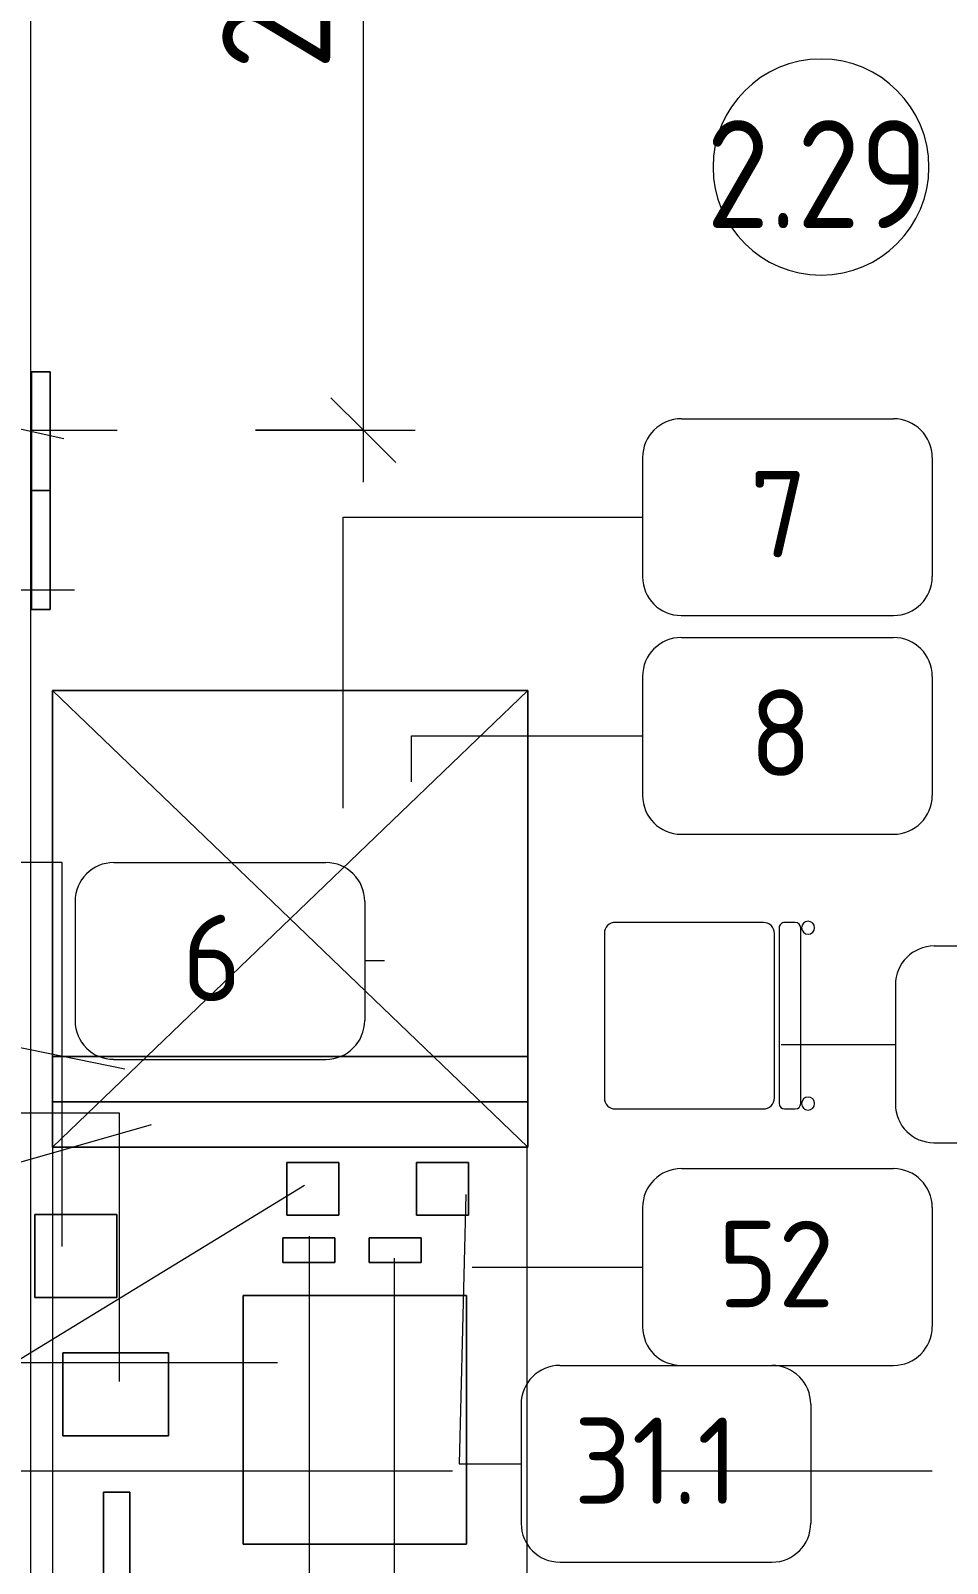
# Model space of a CAD drawing. Header units: millimetres. Extents: x -2766 to 205613, y -8553 to 29000.
# Drawn here: x 30830 to 32954, y 21935 to 25484 of the extents above; entities that cross this region are included whole.
import ezdxf

# ---------------------------------------------------------------- set-up
doc = ezdxf.new("R2010")
doc.units = ezdxf.units.MM
doc.linetypes.add('ADSK_Штрих_ш2 п1', pattern=[300, 200, -100])
doc.linetypes.add('Осевая', pattern=[3175, 635, -476.25, 1587.5, -476.25])
for name, color, linetype, lineweight in [('A-ANNO-DIMS', 7, 'Continuous', 9), ('A-ANNO-DIMS-100', 7, 'Continuous', 9), ('A-AREA-IDEN', 7, 'Continuous', 9), ('A-DETL-1', 7, 'ADSK_Штрих_ш2 п1', 9), ('I-FURN-IDEN', 7, 'Continuous', 9), ('Оси-2', 7, 'Осевая', 9)]:
    doc.layers.add(name, color=color, linetype=linetype, lineweight=lineweight)
doc.layers.add('A-WALL-FNSH-1', color=9, linetype='Continuous', lineweight=9, true_color=0x808080)
doc.layers.add('I-FURN-1', color=9, linetype='Continuous', lineweight=9, true_color=0x808080)
doc.styles.add('GOST Common', font='GOST_Common.ttf', dxfattribs={"height": 200})
doc.styles.add('GOST Common_1', font='GOST_Common.ttf', dxfattribs={"width": 0.9, "height": 250})
doc.styles.add('ISOCPEUR', font='isocpeur.ttf', dxfattribs={"width": 0.9, "height": 250})
doc.dimstyles.new('ISO-2_5_0_9К_БОЛЬШОЙ', dxfattribs={"dimscale": 304.8, "dimtxt": 248.995294, "dimasz": 0.492126, "dimexe": 0.393701, "dimexo": 0.984252, "dimgap": 0, "dimtad": 1, "dimdec": 0, "dimrnd": 10, "dimzin": 0, "dimdsep": 46, "dimtxsty": 'ISOCPEUR', "dimblk1": 'OBLIQUE', "dimblk2": 'OBLIQUE', "dimsah": 1, "dimcen": 0.09, "dimdle": 0.393701, "dimazin": 0, "dimtfac": 1, "dimtdec": 4, "dimtix": 1, "dimtmove": 0, "dimatfit": 3, "dimfxl": 1, "dimtvp": 1, "dimtolj": 1, "dimtzin": 0, "dimarcsym": 2})

# ---------------------------------------------------------------- blocks, each defined once
blk = doc.blocks.new('Стол базовый прямоугольный - 52-33116902-План расстановки мебели и оборудования 2 этажа в осях 1-12')
at = {"layer": 'I-FURN-1'}
for p, q in [((652, 550), (-1000, 550)), ((-1000, 550), (-1000, -550)), ((843.8, 550), (652, 550)), ((1000, 550), (843.8, 550)), ((1000, -550), (1000, 550)), ((-1000, -550), (1000, -550))]:
    blk.add_line(p, q, dxfattribs=at)
blk = doc.blocks.new('Шкаф параметрический - 6-33117517-План расстановки мебели и оборудования 2 этажа в осях 1-12')
at = {"layer": 'I-FURN-1'}
for p, q in [((0, 1057), (882.5, 210)), ((1101.3, 1057), (0, 1057)), ((0, 1057), (0, 210)), ((0, 210), (0, 1057)), ((0, 1057), (1101.3, 1057)), ((218.8, 210), (1101.3, 1057)), ((1101.3, 210), (1101.3, 1057)), ((1101.3, 1057), (1101.3, 210)), ((0, 0), (218.8, 210)), ((0, 210), (0, 0)), ((0, 0), (0, 210)), ((882.5, 210), (1101.3, 0)), ((1101.3, 0), (1101.3, 210)), ((1101.3, 210), (1101.3, 0)), ((0, 0), (1101.3, 0)), ((1100, 0), (0, 0)), ((1101.3, 0), (1100, 0))]:
    blk.add_line(p, q, dxfattribs=at)
blk = doc.blocks.new('Шкаф параметрический - 7-33117743-План расстановки мебели и оборудования 2 этажа в осях 1-12')
at = {"layer": 'I-FURN-1'}
for p, q in [((0, 1057), (882.5, 210)), ((1101.3, 1057), (0, 1057)), ((0, 1057), (0, 210)), ((0, 210), (0, 1057)), ((0, 1057), (1101.3, 1057)), ((218.8, 210), (1101.3, 1057)), ((1101.3, 210), (1101.3, 1057)), ((1101.3, 1057), (1101.3, 210)), ((0, 0), (218.8, 210)), ((0, 210), (0, 0)), ((0, 0), (0, 210)), ((882.5, 210), (1101.3, 0)), ((1101.3, 0), (1101.3, 210)), ((1101.3, 210), (1101.3, 0)), ((0, 0), (1101.3, 0)), ((1100, 0), (0, 0)), ((1101.3, 0), (1100, 0))]:
    blk.add_line(p, q, dxfattribs=at)
blk = doc.blocks.new('Шкаф параметрический - 8-33117877-План расстановки мебели и оборудования 2 этажа в осях 1-12')
at = {"layer": 'I-FURN-1'}
for p, q in [((0, 1057), (882.5, 210)), ((1101.3, 1057), (0, 1057)), ((0, 1057), (0, 210)), ((0, 210), (0, 1057)), ((0, 1057), (1101.3, 1057)), ((218.8, 210), (1101.3, 1057)), ((1101.3, 210), (1101.3, 1057)), ((1101.3, 1057), (1101.3, 210)), ((0, 0), (218.8, 210)), ((0, 210), (0, 0)), ((0, 0), (0, 210)), ((882.5, 210), (1101.3, 0)), ((1101.3, 0), (1101.3, 210)), ((1101.3, 210), (1101.3, 0)), ((0, 0), (1101.3, 0)), ((1100, 0), (0, 0)), ((1101.3, 0), (1100, 0))]:
    blk.add_line(p, q, dxfattribs=at)
blk = doc.blocks.new('Электрика - 5-33119655-План расстановки мебели и оборудования 2 этажа в осях 1-12')
at = {"layer": 'I-FURN-1'}
for p, q in [((61, 0), (0, 0)), ((0, 0), (0, -949)), ((0, -949), (0, 0)), ((0, 0), (61, 0)), ((61, -949), (61, 0)), ((61, 0), (61, -949)), ((0, -949), (61, -949)), ((61, -949), (0, -949))]:
    blk.add_line(p, q, dxfattribs=at)
blk = doc.blocks.new('Стул Breuer - 54-33120086-План расстановки мебели и оборудования 2 этажа в осях 1-12')
at = {"layer": 'I-FURN-1'}
for p, q in [((-215.9, 215.9), (-215.9, -127)), ((190.5, 241.3), (-190.5, 241.3)), ((215.9, -127), (215.9, 215.9)), ((-215.9, -176.2), (-215.9, -200.8)), ((203.2, -163.5), (-203.2, -163.5)), ((-190.5, -152.4), (190.5, -152.4)), ((215.9, -200.8), (215.9, -176.2)), ((-203.2, -213.5), (203.2, -213.5))]:
    blk.add_line(p, q, dxfattribs=at)
for centre, radius, start, end in [((-190.5, 215.9), 25.4, 90, 180), ((190.5, 215.9), 25.4, 0, 90), ((-190.5, -127), 25.4, 180, 270), ((190.5, -127), 25.4, 270, 360), ((-203.2, -176.2), 12.7, 90, 180), ((203.2, -176.2), 12.7, 360, 90), ((-203.2, -200.8), 12.7, 180, 270), ((203.2, -200.8), 12.7, 270, 360), ((-203.5, -230.6), 15.1, 360, 180), ((-203.5, -230.6), 15.1, 180, 360), ((203.7, -230.6), 15.1, 360, 180), ((203.7, -230.6), 15.1, 180, 360)]:
    blk.add_arc(centre, radius, start, end, dxfattribs=at)
blk = doc.blocks.new('Электрика - 49-33120250-План расстановки мебели и оборудования 2 этажа в осях 1-12')
at = {"layer": 'I-FURN-1'}
for p, q in [((43.4, 0), (0, 0)), ((0, 0), (0, -275.4)), ((0, -275.4), (0, 0)), ((0, 0), (43.4, 0)), ((43.4, -275.4), (43.4, 0)), ((43.4, 0), (43.4, -275.4)), ((0, -275.4), (43.4, -275.4)), ((43.4, -275.4), (0, -275.4))]:
    blk.add_line(p, q, dxfattribs=at)
blk = doc.blocks.new('Электрика - 25-33120470-План расстановки мебели и оборудования 2 этажа в осях 1-12')
at = {"layer": 'I-FURN-1'}
for p, q in [((43.4, 0), (0, 0)), ((0, 0), (0, -275.4)), ((0, -275.4), (0, 0)), ((0, 0), (43.4, 0)), ((43.4, -275.4), (43.4, 0)), ((43.4, 0), (43.4, -275.4)), ((0, -275.4), (43.4, -275.4)), ((43.4, -275.4), (0, -275.4))]:
    blk.add_line(p, q, dxfattribs=at)
blk = doc.blocks.new('Электрика - 27-33122277-План расстановки мебели и оборудования 2 этажа в осях 1-12')
at = {"layer": 'I-FURN-1'}
for p, q in [((517.4, 0), (0, 0)), ((0, 0), (0, -575.7)), ((0, -575.7), (0, 0)), ((0, 0), (517.4, 0)), ((517.4, -575.7), (517.4, 0)), ((517.4, 0), (517.4, -575.7)), ((0, -575.7), (517.4, -575.7)), ((517.4, -575.7), (0, -575.7))]:
    blk.add_line(p, q, dxfattribs=at)
blk = doc.blocks.new('Электрика - 28-33122356-План расстановки мебели и оборудования 2 этажа в осях 1-12')
at = {"layer": 'I-FURN-1'}
for p, q in [((245, 0), (0, 0)), ((0, 0), (0, -191.8)), ((0, -191.8), (0, 0)), ((0, 0), (245, 0)), ((245, -191.8), (245, 0)), ((245, 0), (245, -191.8)), ((0, -191.8), (245, -191.8)), ((245, -191.8), (0, -191.8))]:
    blk.add_line(p, q, dxfattribs=at)
blk = doc.blocks.new('Электрика - 37-33122538-План расстановки мебели и оборудования 2 этажа в осях 1-12')
at = {"layer": 'I-FURN-1'}
for p, q in [((189.8, 0), (0, 0)), ((0, 0), (0, -191.8)), ((0, -191.8), (0, 0)), ((0, 0), (149, 0)), ((149, 0), (189.8, 0)), ((189.8, -191.8), (189.8, 0)), ((189.8, 0), (189.8, -191.8)), ((0, -191.8), (189.8, -191.8)), ((149, -191.8), (0, -191.8)), ((189.8, -191.8), (149, -191.8))]:
    blk.add_line(p, q, dxfattribs=at)
blk = doc.blocks.new('Электрика - 36-33122680-План расстановки мебели и оборудования 2 этажа в осях 1-12')
at = {"layer": 'I-FURN-1'}
for p, q in [((120.5, 0), (0, 0)), ((0, 0), (0, -57.1)), ((0, -57.1), (0, 0)), ((0, 0), (120.5, 0)), ((120.5, -57.1), (120.5, 0)), ((120.5, 0), (120.5, -57.1)), ((0, -57.1), (120.5, -57.1)), ((120.5, -57.1), (0, -57.1))]:
    blk.add_line(p, q, dxfattribs=at)
blk = doc.blocks.new('Электрика - 10_1-33122771-План расстановки мебели и оборудования 2 этажа в осях 1-12')
at = {"layer": 'I-FURN-1'}
for p, q in [((120.5, 0), (0, 0)), ((0, 0), (0, -57.1)), ((0, -57.1), (0, 0)), ((0, 0), (120.5, 0)), ((120.5, -57.1), (120.5, 0)), ((120.5, 0), (120.5, -57.1)), ((0, -57.1), (120.5, -57.1)), ((120.5, -57.1), (0, -57.1))]:
    blk.add_line(p, q, dxfattribs=at)
blk = doc.blocks.new('Электрика - 21-33122995-План расстановки мебели и оборудования 2 этажа в осях 1-12')
at = {"layer": 'I-FURN-1'}
for p, q in [((1101.3, 0), (0, 0)), ((0, 0), (0, -105)), ((0, -105), (0, 0)), ((0, 0), (1.3, 0)), ((1.3, 0), (1101.3, 0)), ((1101.3, -105), (1101.3, 0)), ((1101.3, 0), (1101.3, -105)), ((0, -105), (1101.3, -105)), ((1101.3, -105), (0, -105))]:
    blk.add_line(p, q, dxfattribs=at)
blk = doc.blocks.new('Электрика - 22-33123080-План расстановки мебели и оборудования 2 этажа в осях 1-12')
at = {"layer": 'I-FURN-1'}
for p, q in [((1101.3, 0), (0, 0)), ((0, 0), (0, -105)), ((0, -105), (0, 0)), ((0, 0), (1101.3, 0)), ((1101.3, -105), (1101.3, 0)), ((1101.3, 0), (1101.3, -105)), ((0, -105), (1101.3, -105)), ((1101.3, -105), (0, -105))]:
    blk.add_line(p, q, dxfattribs=at)
blk = doc.blocks.new('Электрика - 31_1-33123174-План расстановки мебели и оборудования 2 этажа в осях 1-12')
at = {"layer": 'I-FURN-1'}
for p, q in [((120.5, 0), (0, 0)), ((0, 0), (0, -121.8)), ((0, -121.8), (0, 0)), ((0, 0), (120.5, 0)), ((120.5, -121.8), (120.5, 0)), ((120.5, 0), (120.5, -121.8)), ((0, -121.8), (120.5, -121.8)), ((120.5, -121.8), (0, -121.8))]:
    blk.add_line(p, q, dxfattribs=at)
blk = doc.blocks.new('Марка_Помещения - Номер-25198446-План расстановки мебели и оборудования 2 этажа в осях 1-12')
at = {"layer": 'A-AREA-IDEN'}
for start, end in [(360, 180), (180, 360)]:
    blk.add_arc((0, 0), 2.5, start, end, dxfattribs=at)
blk = doc.blocks.new('Марка_Мебель - В прямоуг_Balcon_Марка-25523697-План расстановки мебели и оборудования 2 этажа в осях 1-12')
at = {"layer": 'I-FURN-IDEN'}
for p, q in [((-2.455, 2.278), (2.455, 2.278)), ((-3.355, 1.378), (-3.355, -1.384)), ((3.355, 1.378), (3.355, -1.378)), ((-2.461, -2.278), (2.455, -2.278))]:
    blk.add_line(p, q, dxfattribs=at)
for centre, radius, start, end in [((-2.455, 1.378), 0.9, 90, 180), ((2.455, 1.378), 0.9, 0, 90), ((-2.461, -1.384), 0.893, 180, 270), ((2.455, -1.378), 0.9, 270, 0)]:
    blk.add_arc(centre, radius, start, end, dxfattribs=at)
blk = doc.blocks.new('DIMBLOCK32-План расстановки мебели и оборудования 2 этажа в осях 1-12')
at = {"layer": 'A-ANNO-DIMS-100'}
for p, q in [((31601.2, 24439), (31601.2, 26979)), ((31795.2, 26859), (31481.2, 26859)), ((31601.2, 26859), (31795.2, 26859)), ((31351, 24559), (31721.2, 24559)), ((31601.2, 24559), (31351, 24559))]:
    blk.add_line(p, q, dxfattribs=at)
at = {"layer": 'A-ANNO-DIMS-100', "lineweight": 20}
for p, q in [((31601.2, 26859), (31526.2, 26934)), ((31601.2, 26859), (31676.2, 26784)), ((31601.2, 24559), (31526.2, 24634)), ((31601.2, 24559), (31676.2, 24484))]:
    blk.add_line(p, q, dxfattribs=at)
at = {"layer": 'A-ANNO-DIMS-100', "color": 0, "insert": (31274.6, 25393), "char_height": 250, "width": 758.478, "attachment_point": 1, "rotation": 90, "line_spacing_factor": 1.149209, "style": 'ISOCPEUR'}
blk.add_mtext('2300', dxfattribs=at)
blk = doc.blocks.new('_Oblique')
at = {"color": 0, "linetype": 'ByBlock', "lineweight": -2}
blk.add_line((-0.5, -0.5), (0.5, 0.5), dxfattribs=at)

msp = doc.modelspace()

# ---------------------------------------------------------------- linework, layer by layer
at = {"layer": 'A-DETL-1'}
msp.add_line((30831, 24559), (31051, 24559), dxfattribs=at)
at = {"layer": 'A-WALL-FNSH-1'}
msp.add_line((30831, 20811), (30831, 26859), dxfattribs=at)
at = {"layer": 'I-FURN-IDEN'}
for p, q in [((30907.5, 24539.3), (29958, 24744.9)), ((31554.5, 24357.7), (32248, 24357.7)), ((31554.5, 23684.1), (31554.5, 24357.7)), ((30932.1, 24188.6), (29958, 24188.6)), ((31712.4, 23851.3), (32248, 23851.3)), ((31712.4, 23744.5), (31712.4, 23851.3)), ((30903.8, 23557.8), (30188.4, 23557.8)), ((30903.8, 22668.7), (30903.8, 23557.8)), ((31650, 23330.1), (31604.3, 23330.1)), ((31048.6, 23079.4), (30087.7, 23277.2)), ((32568.7, 23137), (32833.5, 23137)), ((31036.3, 22978), (30188.4, 22978)), ((31036.3, 22356.4), (31036.3, 22978)), ((31110, 22950.7), (30139.3, 22674.2)), ((31465.2, 22810.4), (30293.5, 22095.3)), ((31838.8, 22789.1), (31822.8, 22166)), ((31475.9, 22692.9), (31475.9, 21806.4)), ((31672.3, 22642), (31672.3, 21440.5)), ((31853.4, 22621.5), (32248, 22621.5)), ((31402.1, 22399.8), (30248.4, 22399.8)), ((31822.8, 22166), (31966.6, 22166))]:
    msp.add_line(p, q, dxfattribs=at)
at = {"layer": 'Оси-2'}
msp.add_line((534, 22150), (35990, 22150), dxfattribs=at)

# ---------------------------------------------------------------- block references
at = {"layer": 'A-AREA-IDEN', "xscale": 99.99999999999993, "yscale": 99.99999999999993, "zscale": 99.99999999999993}
msp.add_blockref('Марка_Помещения - Номер-25198446-План расстановки мебели и оборудования 2 этажа в осях 1-12', (32661.3, 25168.2), dxfattribs=at)
at = {"layer": 'I-FURN-1'}
for name, p, rotation in [('Электрика - 49-33120250-План расстановки мебели и оборудования 2 этажа в осях 1-12', (30876, 24419), 180), ('Электрика - 25-33120470-План расстановки мебели и оборудования 2 этажа в осях 1-12', (30876, 24143.6), 180), ('Стул Breuer - 54-33120086-План расстановки мебели и оборудования 2 этажа в осях 1-12', (32400.8, 23203.4), 89.99999999999959), ('Электрика - 22-33123080-План расстановки мебели и оборудования 2 этажа в осях 1-12', (31982.3, 23004), 180), ('Электрика - 21-33122995-План расстановки мебели и оборудования 2 этажа в осях 1-12', (31982.3, 22899), 180), ('Стол базовый прямоугольный - 52-33116902-План расстановки мебели и оборудования 2 этажа в осях 1-12', (31431, 21899), 90.00000000000004), ('Электрика - 31_1-33123174-План расстановки мебели и оборудования 2 этажа в осях 1-12', (31544.5, 22741.7), 180), ('Электрика - 31_1-33123174-План расстановки мебели и оборудования 2 этажа в осях 1-12', (31844.5, 22741.7), 180), ('Электрика - 37-33122538-План расстановки мебели и оборудования 2 этажа в осях 1-12', (31030, 22551), 180), ('Электрика - 36-33122680-План расстановки мебели и оборудования 2 этажа в осях 1-12', (31535, 22631.7), 180), ('Электрика - 10_1-33122771-План расстановки мебели и оборудования 2 этажа в осях 1-12', (31735, 22631.7), 180), ('Электрика - 27-33122277-План расстановки мебели и оборудования 2 этажа в осях 1-12', (31840, 21980), 180), ('Электрика - 28-33122356-План расстановки мебели и оборудования 2 этажа в осях 1-12', (31150, 22231), 180), ('Электрика - 5-33119655-План расстановки мебели и оборудования 2 этажа в осях 1-12', (31060, 21151), 180)]:
    msp.add_blockref(name, p, dxfattribs=dict(at, rotation=rotation))
for name in ['Шкаф параметрический - 6-33117517-План расстановки мебели и оборудования 2 этажа в осях 1-12', 'Шкаф параметрический - 7-33117743-План расстановки мебели и оборудования 2 этажа в осях 1-12', 'Шкаф параметрический - 8-33117877-План расстановки мебели и оборудования 2 этажа в осях 1-12']:
    msp.add_blockref(name, (30881, 22899), dxfattribs=at)
at = {"layer": 'I-FURN-IDEN', "xscale": 99.99999999999993, "yscale": 99.99999999999993, "zscale": 99.99999999999993}
for p in [(32583.5, 24357.7), (32583.5, 23851.3), (31268.8, 23330.1), (33169, 23137), (32583.5, 22621.5), (32302.1, 22166)]:
    msp.add_blockref('Марка_Мебель - В прямоуг_Balcon_Марка-25523697-План расстановки мебели и оборудования 2 этажа в осях 1-12', p, dxfattribs=at)

# ---------------------------------------------------------------- texts
at = {"layer": 'A-AREA-IDEN', "insert": (32395.5, 25276.8), "char_height": 250, "width": 663.797, "attachment_point": 1, "style": 'GOST Common_1'}
msp.add_mtext('2.29', dxfattribs=at)
at = {"layer": 'I-FURN-IDEN', "char_height": 200, "attachment_point": 1, "style": 'GOST Common'}
for s, insert, width in [('\\fGOST Common|b0|i0|c204|p34|;7', (32496, 24464.8), 176.371), ('\\fGOST Common|b0|i0|c204|p34|;8', (32496, 23958.4), 176.371), ('\\fGOST Common|b0|i0|c204|p34|;6', (31181.3, 23437.1), 176.371), ('52', (32423, 22728.5), 352.742), ('31.1', (32088.6, 22273), 481.012)]:
    msp.add_mtext(s, dxfattribs=dict(at, insert=insert, width=width))

# ---------------------------------------------------------------- dimensions: what is measured, and where the dimension line sits
at = {"layer": 'A-ANNO-DIMS'}
dim = msp.add_linear_dim(base=(31601.2, 26859), p1=(31051, 24559), p2=(31495.2, 26859), angle=90, dimstyle='ISO-2_5_0_9К_БОЛЬШОЙ', override={"dimpost": '<>', "dimfxl": 2342.495624}, dxfattribs=at)
dim.commit()
dim.dimension.update_dxf_attribs({"geometry": 'DIMBLOCK32-План расстановки мебели и оборудования 2 этажа в осях 1-12', "text_midpoint": (31476.2, 25709)})

doc.saveas('drawing.dxf')
